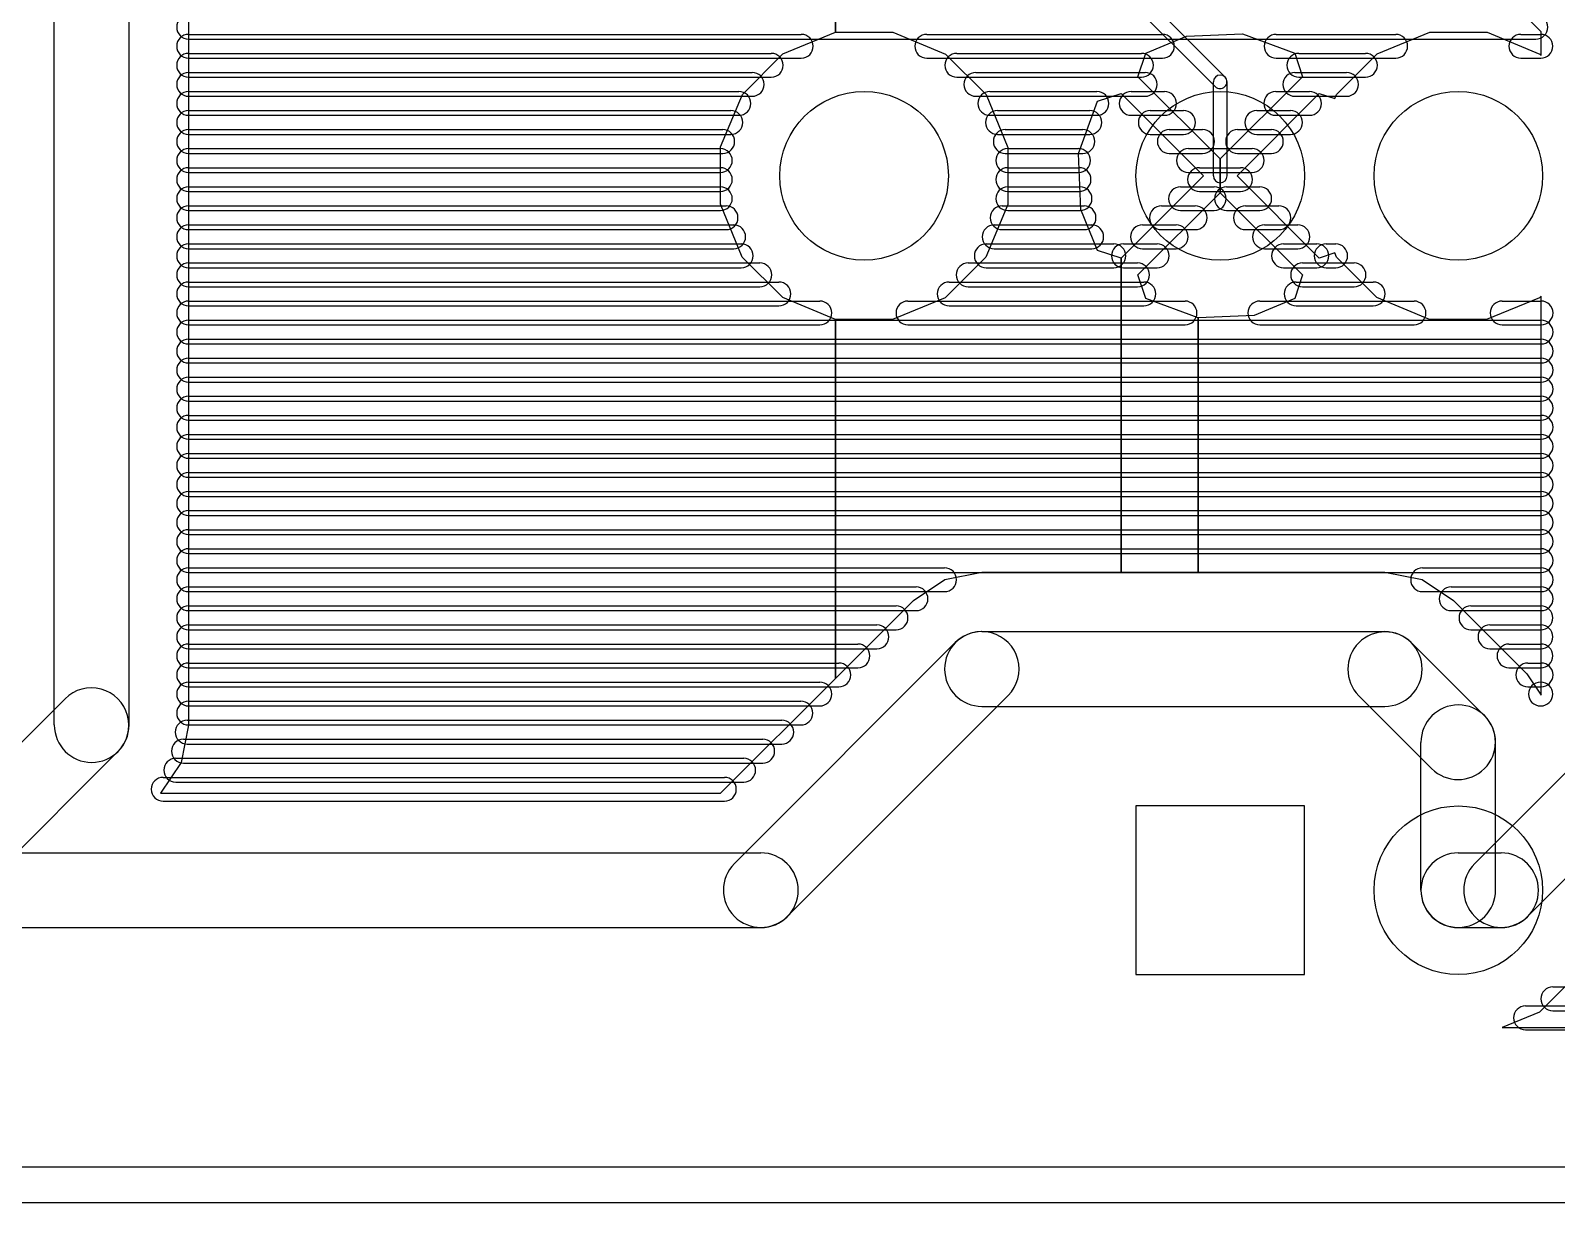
# Model space of a CAD drawing. Extents: x 25909 to 94169, y 14485 to 72115.
# Drawn here: x 83089 to 89500, y 14485 to 19406 of the extents above; entities that cross this region are included whole.
import ezdxf

# ---------------------------------------------------------------- set-up
doc = ezdxf.new("R2010")
doc.units = 0
doc.layers.add('BLACK', color=1, linetype='CONTINUOUS')

msp = doc.modelspace()

# ---------------------------------------------------------------- linework, layer by layer
at = {"layer": 'BLACK'}
for p, q in [((86470, 19399), (86470, 22720)), ((86470, 22720), (86470, 19399)), ((88106, 19212), (87541, 19777)), ((88065, 19171), (87500, 19736)), ((89435, 19400), (89114, 19720)), ((83189, 16490), (83189, 19568)), ((83503, 16490), (83503, 19568)), ((83753, 19568), (83753, 16489)), ((83753, 19390), (86327, 19390)), ((83753, 19390), (86327, 19390)), ((83753, 19370), (89413, 19370)), ((83753, 19370), (89413, 19370)), ((86250, 19308), (86470, 19399)), ((86470, 19399), (86712, 19399)), ((86712, 19399), (86933, 19307)), ((86854, 19390), (87844, 19390)), ((86854, 19390), (87844, 19390)), ((87774, 19311), (87945, 19382)), ((87945, 19382), (88180, 19392)), ((88180, 19392), (88400, 19311)), ((88322, 19390), (88824, 19390)), ((88322, 19390), (88824, 19390)), ((88746, 19308), (88968, 19399)), ((88968, 19399), (89208, 19399)), ((89208, 19399), (89429, 19307)), ((89350, 19390), (89434, 19390)), ((89350, 19390), (89434, 19390)), ((89435, 19301), (89435, 19400)), ((83753, 19310), (86201, 19310)), ((83753, 19310), (86201, 19310)), ((86080, 19138), (86250, 19308)), ((86933, 19307), (87103, 19137)), ((86980, 19310), (87756, 19310)), ((86980, 19310), (87756, 19310)), ((87741, 19212), (87774, 19311)), ((88400, 19311), (88433, 19212)), ((88417, 19310), (88697, 19310)), ((88417, 19310), (88697, 19310)), ((88576, 19138), (88746, 19308)), ((89429, 19307), (89435, 19301)), ((83753, 19290), (86327, 19290)), ((83753, 19290), (86327, 19290)), ((86854, 19290), (87844, 19290)), ((86854, 19290), (87844, 19290)), ((88322, 19290), (88824, 19290)), ((88322, 19290), (88824, 19290)), ((89350, 19290), (89434, 19290)), ((89350, 19290), (89434, 19290)), ((83753, 19230), (86121, 19230)), ((83753, 19230), (86121, 19230)), ((83753, 19210), (86201, 19210)), ((83753, 19210), (86201, 19210)), ((86980, 19210), (87756, 19210)), ((86980, 19210), (87756, 19210)), ((87060, 19230), (87772, 19230)), ((87060, 19230), (87772, 19230)), ((88087, 18867), (87741, 19212)), ((88058, 18796), (88058, 19190)), ((88433, 19212), (88087, 18867)), ((88116, 18796), (88116, 19190)), ((88400, 19230), (88618, 19230)), ((88400, 19230), (88618, 19230)), ((88417, 19210), (88697, 19210)), ((88417, 19210), (88697, 19210)), ((83753, 19150), (86065, 19150)), ((83753, 19150), (86065, 19150)), ((83753, 19130), (86121, 19130)), ((83753, 19130), (86121, 19130)), ((85988, 18917), (86080, 19138)), ((87060, 19130), (87772, 19130)), ((87060, 19130), (87772, 19130)), ((87103, 19137), (87194, 18915)), ((87119, 19150), (87569, 19150)), ((87119, 19150), (87569, 19150)), ((87491, 18889), (87572, 19109)), ((87572, 19109), (87671, 19142)), ((87671, 19142), (88016, 18796)), ((87713, 19150), (87853, 19150)), ((87713, 19150), (87853, 19150)), ((88158, 18796), (88503, 19142)), ((88320, 19150), (88462, 19150)), ((88320, 19150), (88462, 19150)), ((88400, 19130), (88618, 19130)), ((88400, 19130), (88618, 19130)), ((88503, 19142), (88568, 19121)), ((88568, 19121), (88576, 19138)), ((83753, 19070), (86031, 19070)), ((83753, 19070), (86031, 19070)), ((83753, 19050), (86065, 19050)), ((83753, 19050), (86065, 19050)), ((87119, 19050), (87569, 19050)), ((87119, 19050), (87569, 19050)), ((87151, 19070), (87539, 19070)), ((87151, 19070), (87539, 19070)), ((87713, 19050), (87853, 19050)), ((87713, 19050), (87853, 19050)), ((87793, 19070), (87933, 19070)), ((87793, 19070), (87933, 19070)), ((88240, 19070), (88382, 19070)), ((88240, 19070), (88382, 19070)), ((88320, 19050), (88462, 19050)), ((88320, 19050), (88462, 19050)), ((83753, 18990), (85997, 18990)), ((83753, 18990), (85997, 18990)), ((87184, 18990), (87510, 18990)), ((87184, 18990), (87510, 18990)), ((87873, 18990), (88013, 18990)), ((87873, 18990), (88013, 18990)), ((88160, 18990), (88302, 18990)), ((88160, 18990), (88302, 18990)), ((83753, 18970), (86031, 18970)), ((83753, 18970), (86031, 18970)), ((85988, 18677), (85988, 18917)), ((87151, 18970), (87539, 18970)), ((87151, 18970), (87539, 18970)), ((87194, 18915), (87194, 18675)), ((87793, 18970), (87933, 18970)), ((87793, 18970), (87933, 18970)), ((88240, 18970), (88382, 18970)), ((88240, 18970), (88382, 18970)), ((83753, 18910), (85987, 18910)), ((83753, 18910), (85987, 18910)), ((83753, 18890), (85997, 18890)), ((83753, 18890), (85997, 18890)), ((87184, 18890), (87510, 18890)), ((87184, 18890), (87510, 18890)), ((87194, 18910), (87492, 18910)), ((87194, 18910), (87492, 18910)), ((87501, 18654), (87491, 18889)), ((87873, 18890), (88013, 18890)), ((87873, 18890), (88013, 18890)), ((87953, 18910), (88221, 18910)), ((87953, 18910), (88221, 18910)), ((88087, 18725), (88087, 18867)), ((88087, 18867), (88087, 18725)), ((88160, 18890), (88302, 18890)), ((88160, 18890), (88302, 18890)), ((83753, 18830), (85987, 18830)), ((83753, 18830), (85987, 18830)), ((83753, 18810), (85987, 18810)), ((83753, 18810), (85987, 18810)), ((87194, 18830), (87494, 18830)), ((87194, 18830), (87494, 18830)), ((87194, 18810), (87492, 18810)), ((87194, 18810), (87492, 18810)), ((88016, 18796), (87671, 18450)), ((87953, 18810), (88221, 18810)), ((87953, 18810), (88221, 18810)), ((88000, 18830), (88172, 18830)), ((88000, 18830), (88172, 18830)), ((88503, 18450), (88158, 18796)), ((83753, 18750), (85987, 18750)), ((83753, 18750), (85987, 18750)), ((83753, 18730), (85987, 18730)), ((83753, 18730), (85987, 18730)), ((87194, 18750), (87498, 18750)), ((87194, 18750), (87498, 18750)), ((87194, 18730), (87494, 18730)), ((87194, 18730), (87494, 18730)), ((87741, 18380), (88087, 18725)), ((87920, 18750), (88062, 18750)), ((87920, 18750), (88062, 18750)), ((88000, 18730), (88172, 18730)), ((88000, 18730), (88172, 18730)), ((88087, 18725), (88433, 18380)), ((88113, 18750), (88253, 18750)), ((88113, 18750), (88253, 18750)), ((83753, 18670), (86011, 18670)), ((83753, 18670), (86011, 18670)), ((86079, 18455), (85988, 18677)), ((87194, 18675), (87102, 18454)), ((87171, 18670), (87515, 18670)), ((87171, 18670), (87515, 18670)), ((87840, 18670), (87982, 18670)), ((87840, 18670), (87982, 18670)), ((88193, 18670), (88333, 18670)), ((88193, 18670), (88333, 18670)), ((83753, 18650), (85987, 18650)), ((83753, 18650), (85987, 18650)), ((87194, 18650), (87498, 18650)), ((87194, 18650), (87498, 18650)), ((87572, 18483), (87501, 18654)), ((87920, 18650), (88062, 18650)), ((87920, 18650), (88062, 18650)), ((88113, 18650), (88253, 18650)), ((88113, 18650), (88253, 18650)), ((83753, 18590), (86043, 18590)), ((83753, 18590), (86043, 18590)), ((83753, 18570), (86011, 18570)), ((83753, 18570), (86011, 18570)), ((87137, 18590), (87547, 18590)), ((87137, 18590), (87547, 18590)), ((87171, 18570), (87515, 18570)), ((87171, 18570), (87515, 18570)), ((87760, 18590), (87902, 18590)), ((87760, 18590), (87902, 18590)), ((87840, 18570), (87982, 18570)), ((87840, 18570), (87982, 18570)), ((88193, 18570), (88333, 18570)), ((88193, 18570), (88333, 18570)), ((88273, 18590), (88413, 18590)), ((88273, 18590), (88413, 18590)), ((83753, 18510), (86075, 18510)), ((83753, 18510), (86075, 18510)), ((83753, 18490), (86043, 18490)), ((83753, 18490), (86043, 18490)), ((87104, 18510), (87640, 18510)), ((87104, 18510), (87640, 18510)), ((87137, 18490), (87547, 18490)), ((87137, 18490), (87547, 18490)), ((87671, 18450), (87572, 18483)), ((87680, 18510), (87822, 18510)), ((87680, 18510), (87822, 18510)), ((87760, 18490), (87902, 18490)), ((87760, 18490), (87902, 18490)), ((88273, 18490), (88413, 18490)), ((88273, 18490), (88413, 18490)), ((88353, 18510), (88493, 18510)), ((88353, 18510), (88493, 18510)), ((88568, 18472), (88503, 18450)), ((88532, 18510), (88572, 18510)), ((88532, 18510), (88572, 18510)), ((88575, 18455), (88568, 18472)), ((83753, 18430), (86153, 18430)), ((83753, 18430), (86153, 18430)), ((83753, 18410), (86075, 18410)), ((83753, 18410), (86075, 18410)), ((86249, 18285), (86079, 18455)), ((87102, 18454), (86932, 18284)), ((87028, 18430), (87740, 18430)), ((87028, 18430), (87740, 18430)), ((87104, 18410), (87640, 18410)), ((87104, 18410), (87640, 18410)), ((87671, 17132), (87671, 18450)), ((87671, 18450), (87671, 17132)), ((87680, 18410), (87822, 18410)), ((87680, 18410), (87822, 18410)), ((88353, 18410), (88493, 18410)), ((88353, 18410), (88493, 18410)), ((88433, 18430), (88649, 18430)), ((88433, 18430), (88649, 18430)), ((88532, 18410), (88572, 18410)), ((88532, 18410), (88572, 18410)), ((88745, 18285), (88575, 18455)), ((83753, 18350), (86233, 18350)), ((83753, 18350), (86233, 18350)), ((86948, 18350), (87766, 18350)), ((86948, 18350), (87766, 18350)), ((87774, 18281), (87741, 18380)), ((88433, 18380), (88400, 18281)), ((88406, 18350), (88730, 18350)), ((88406, 18350), (88730, 18350)), ((83753, 18330), (86153, 18330)), ((83753, 18330), (86153, 18330)), ((83753, 18270), (86405, 18270)), ((83753, 18270), (86405, 18270)), ((86470, 18193), (86249, 18285)), ((86932, 18284), (86710, 18193)), ((86775, 18270), (87939, 18270)), ((86775, 18270), (87939, 18270)), ((87028, 18330), (87740, 18330)), ((87028, 18330), (87740, 18330)), ((87994, 18200), (87774, 18281)), ((88400, 18281), (88229, 18210)), ((88253, 18270), (88901, 18270)), ((88253, 18270), (88901, 18270)), ((88433, 18330), (88649, 18330)), ((88433, 18330), (88649, 18330)), ((88966, 18193), (88745, 18285)), ((89428, 18284), (89206, 18193)), ((89271, 18270), (89435, 18270)), ((89271, 18270), (89435, 18270)), ((89435, 18291), (89428, 18284)), ((89435, 16615), (89435, 18291)), ((83753, 18250), (86233, 18250)), ((83753, 18250), (86233, 18250)), ((86948, 18250), (87766, 18250)), ((86948, 18250), (87766, 18250)), ((88229, 18210), (87994, 18200)), ((88406, 18250), (88730, 18250)), ((88406, 18250), (88730, 18250)), ((83753, 18190), (89435, 18190)), ((83753, 18190), (89435, 18190)), ((83753, 18170), (86405, 18170)), ((83753, 18170), (86405, 18170)), ((86470, 16685), (86470, 18193)), ((86710, 18193), (86470, 18193)), ((86470, 18193), (86470, 16685)), ((86775, 18170), (87939, 18170)), ((86775, 18170), (87939, 18170)), ((87994, 17132), (87994, 18200)), ((87994, 18200), (87994, 17132)), ((88253, 18170), (88901, 18170)), ((88253, 18170), (88901, 18170)), ((89206, 18193), (88966, 18193)), ((89271, 18170), (89435, 18170)), ((89271, 18170), (89435, 18170)), ((83753, 18110), (89435, 18110)), ((83753, 18110), (89435, 18110)), ((83753, 18090), (89435, 18090)), ((83753, 18090), (89435, 18090)), ((83753, 18030), (89435, 18030)), ((83753, 18030), (89435, 18030)), ((83753, 18010), (89435, 18010)), ((83753, 18010), (89435, 18010)), ((83753, 17950), (89435, 17950)), ((83753, 17950), (89435, 17950)), ((83753, 17930), (89435, 17930)), ((83753, 17930), (89435, 17930)), ((83753, 17870), (89435, 17870)), ((83753, 17870), (89435, 17870)), ((83753, 17850), (89435, 17850)), ((83753, 17850), (89435, 17850)), ((83753, 17790), (89435, 17790)), ((83753, 17790), (89435, 17790)), ((83753, 17770), (89435, 17770)), ((83753, 17770), (89435, 17770)), ((83753, 17710), (89435, 17710)), ((83753, 17710), (89435, 17710)), ((83753, 17690), (89435, 17690)), ((83753, 17690), (89435, 17690)), ((83753, 17630), (89435, 17630)), ((83753, 17630), (89435, 17630)), ((83753, 17610), (89435, 17610)), ((83753, 17610), (89435, 17610)), ((83753, 17550), (89435, 17550)), ((83753, 17550), (89435, 17550)), ((83753, 17530), (89435, 17530)), ((83753, 17530), (89435, 17530)), ((83753, 17470), (89435, 17470)), ((83753, 17470), (89435, 17470)), ((83753, 17450), (89435, 17450)), ((83753, 17450), (89435, 17450)), ((83753, 17390), (89435, 17390)), ((83753, 17390), (89435, 17390)), ((83753, 17370), (89435, 17370)), ((83753, 17370), (89435, 17370)), ((83753, 17310), (89435, 17310)), ((83753, 17310), (89435, 17310)), ((83753, 17290), (89435, 17290)), ((83753, 17290), (89435, 17290)), ((83753, 17230), (89435, 17230)), ((83753, 17230), (89435, 17230)), ((83753, 17210), (89435, 17210)), ((83753, 17210), (89435, 17210)), ((83753, 17150), (86929, 17150)), ((83753, 17150), (86929, 17150)), ((83753, 17130), (89435, 17130)), ((83753, 17130), (89435, 17130)), ((86930, 17101), (87085, 17132)), ((87085, 17132), (87671, 17132)), ((87671, 17132), (87994, 17132)), ((87994, 17132), (88779, 17132)), ((88779, 17132), (88935, 17101)), ((88937, 17150), (89435, 17150)), ((88937, 17150), (89435, 17150)), ((83753, 17070), (86809, 17070)), ((83753, 17070), (86809, 17070)), ((86798, 17013), (86930, 17101)), ((88935, 17101), (89067, 17013)), ((89057, 17070), (89435, 17070)), ((89057, 17070), (89435, 17070)), ((83753, 17050), (86929, 17050)), ((83753, 17050), (86929, 17050)), ((83753, 16990), (86725, 16990)), ((83753, 16990), (86725, 16990)), ((86470, 16685), (86798, 17013)), ((88937, 17050), (89435, 17050)), ((88937, 17050), (89435, 17050)), ((89067, 17013), (89372, 16707)), ((89140, 16990), (89434, 16990)), ((89140, 16990), (89434, 16990)), ((83753, 16970), (86809, 16970)), ((83753, 16970), (86809, 16970)), ((89057, 16970), (89435, 16970)), ((89057, 16970), (89435, 16970)), ((83753, 16910), (86645, 16910)), ((83753, 16910), (86645, 16910)), ((83753, 16890), (86725, 16890)), ((83753, 16890), (86725, 16890)), ((87086, 16882), (88778, 16882)), ((89140, 16890), (89434, 16890)), ((89140, 16890), (89434, 16890)), ((89220, 16910), (89434, 16910)), ((89220, 16910), (89434, 16910)), ((83753, 16830), (86565, 16830)), ((83753, 16830), (86565, 16830)), ((83753, 16810), (86645, 16810)), ((83753, 16810), (86645, 16810)), ((86046, 15908), (86974, 16836)), ((88891, 16835), (89197, 16529)), ((89220, 16810), (89434, 16810)), ((89220, 16810), (89434, 16810)), ((89300, 16830), (89434, 16830)), ((89300, 16830), (89434, 16830)), ((83753, 16750), (86485, 16750)), ((83753, 16750), (86485, 16750)), ((89379, 16750), (89435, 16750)), ((89379, 16750), (89435, 16750)), ((83753, 16730), (86565, 16730)), ((83753, 16730), (86565, 16730)), ((83753, 16670), (86405, 16670)), ((83753, 16670), (86405, 16670)), ((85988, 16203), (86470, 16685)), ((89300, 16730), (89434, 16730)), ((89300, 16730), (89434, 16730)), ((89372, 16707), (89375, 16705)), ((89375, 16705), (89435, 16615)), ((89432, 16670), (89434, 16670)), ((89432, 16670), (89434, 16670)), ((83753, 16650), (86485, 16650)), ((83753, 16650), (86485, 16650)), ((86268, 15686), (87196, 16614)), ((88669, 16613), (88975, 16307)), ((89379, 16650), (89435, 16650)), ((89379, 16650), (89435, 16650)), ((82542, 15908), (83234, 16600)), ((83753, 16590), (86325, 16590)), ((83753, 16590), (86325, 16590)), ((83753, 16570), (86405, 16570)), ((83753, 16570), (86405, 16570)), ((87086, 16568), (88778, 16568)), ((89432, 16570), (89434, 16570)), ((89432, 16570), (89434, 16570)), ((83753, 16489), (83722, 16333)), ((83747, 16510), (86245, 16510)), ((83747, 16510), (86245, 16510)), ((83753, 16490), (86325, 16490)), ((83753, 16490), (86325, 16490)), ((89156, 15908), (89730, 16482)), ((83731, 16430), (86165, 16430)), ((83731, 16430), (86165, 16430)), ((88930, 15797), (88930, 16417)), ((89244, 15797), (89244, 16417)), ((82764, 15686), (83456, 16378)), ((83699, 16350), (86085, 16350)), ((83699, 16350), (86085, 16350)), ((83747, 16410), (86245, 16410)), ((83747, 16410), (86245, 16410)), ((83722, 16333), (83635, 16203)), ((83731, 16330), (86165, 16330)), ((83731, 16330), (86165, 16330)), ((83646, 16270), (86004, 16270)), ((83646, 16270), (86004, 16270)), ((83699, 16250), (86085, 16250)), ((83699, 16250), (86085, 16250)), ((89378, 15686), (89952, 16260)), ((83635, 16203), (85988, 16203)), ((83646, 16170), (86004, 16170)), ((83646, 16170), (86004, 16170)), ((88441, 16150), (87733, 16150)), ((87733, 16150), (87733, 15442)), ((88441, 15442), (88441, 16150)), ((82591, 15953), (86157, 15953)), ((89087, 15953), (89267, 15953)), ((82591, 15639), (86157, 15639)), ((89087, 15639), (89267, 15639)), ((89598, 15454), (89428, 15284)), ((87733, 15442), (88441, 15442)), ((89484, 15390), (92598, 15390)), ((89484, 15390), (92598, 15390)), ((89428, 15284), (89271, 15220)), ((89369, 15310), (92519, 15310)), ((89369, 15310), (92519, 15310)), ((89484, 15290), (92598, 15290)), ((89484, 15290), (92598, 15290)), ((89271, 15220), (92479, 15220)), ((89369, 15210), (92519, 15210)), ((89369, 15210), (92519, 15210)), ((26378, 14635), (94094, 14635)), ((26378, 14485), (94094, 14485))]:
    msp.add_line(p, q, dxfattribs=at)
for centre in [(86591, 18796), (88087, 18796), (89087, 18796), (89087, 15796)]:
    msp.add_circle(centre, 354, dxfattribs=at)
for centre, radius, start, end in [((83753, 19420), 50, 90, 270), ((83753, 19420), 50, 90, 270), ((89413, 19420), 50, 270, 450), ((89413, 19420), 50, 270, 450), ((83753, 19340), 50, 90, 270), ((83753, 19340), 50, 90, 270), ((86327, 19340), 50, 270, 450), ((86327, 19340), 50, 270, 450), ((86854, 19340), 50, 90, 270), ((86854, 19340), 50, 90, 270), ((87844, 19340), 50, 270, 450), ((87844, 19340), 50, 270, 450), ((88322, 19340), 50, 90, 270), ((88322, 19340), 50, 90, 270), ((88824, 19340), 50, 270, 450), ((88824, 19340), 50, 270, 450), ((89350, 19340), 50, 90, 270), ((89350, 19340), 50, 90, 270), ((89434, 19340), 50, 270, 450), ((89434, 19340), 50, 270, 450), ((83753, 19260), 50, 90, 270), ((83753, 19260), 50, 90, 270), ((86201, 19260), 50, 270, 450), ((86201, 19260), 50, 270, 450), ((86980, 19260), 50, 90, 270), ((86980, 19260), 50, 90, 270), ((87756, 19260), 50, 270, 450), ((87756, 19260), 50, 270, 450), ((88417, 19260), 50, 90, 270), ((88417, 19260), 50, 90, 270), ((88697, 19260), 50, 270, 450), ((88697, 19260), 50, 270, 450), ((83753, 19180), 50, 90, 270), ((83753, 19180), 50, 90, 270), ((86121, 19180), 50, 270, 450), ((86121, 19180), 50, 270, 450), ((87060, 19180), 50, 90, 270), ((87060, 19180), 50, 90, 270), ((87772, 19180), 50, 270, 450), ((87772, 19180), 50, 270, 450), ((88087, 19190), 29, 360, 540), ((88086, 19191), 29, 225, 405), ((88400, 19180), 50, 90, 270), ((88400, 19180), 50, 90, 270), ((88618, 19180), 50, 270, 450), ((88618, 19180), 50, 270, 450), ((83753, 19100), 50, 90, 270), ((83753, 19100), 50, 90, 270), ((86065, 19100), 50, 270, 450), ((86065, 19100), 50, 270, 450), ((87119, 19100), 50, 90, 270), ((87119, 19100), 50, 90, 270), ((87569, 19100), 50, 270, 450), ((87569, 19100), 50, 270, 450), ((87713, 19100), 50, 90, 270), ((87713, 19100), 50, 90, 270), ((87853, 19100), 50, 270, 450), ((87853, 19100), 50, 270, 450), ((88320, 19100), 50, 90, 270), ((88320, 19100), 50, 90, 270), ((88462, 19100), 50, 270, 450), ((88462, 19100), 50, 270, 450), ((83753, 19020), 50, 90, 270), ((83753, 19020), 50, 90, 270), ((86031, 19020), 50, 270, 450), ((86031, 19020), 50, 270, 450), ((87151, 19020), 50, 90, 270), ((87151, 19020), 50, 90, 270), ((87539, 19020), 50, 270, 450), ((87539, 19020), 50, 270, 450), ((87793, 19020), 50, 90, 270), ((87793, 19020), 50, 90, 270), ((87933, 19020), 50, 270, 450), ((87933, 19020), 50, 270, 450), ((88240, 19020), 50, 90, 270), ((88240, 19020), 50, 90, 270), ((88382, 19020), 50, 270, 450), ((88382, 19020), 50, 270, 450), ((83753, 18940), 50, 90, 270), ((83753, 18940), 50, 90, 270), ((85997, 18940), 50, 270, 450), ((85997, 18940), 50, 270, 450), ((87184, 18940), 50, 90, 270), ((87184, 18940), 50, 90, 270), ((87510, 18940), 50, 270, 450), ((87510, 18940), 50, 270, 450), ((87873, 18940), 50, 90, 270), ((87873, 18940), 50, 90, 270), ((88013, 18940), 50, 270, 450), ((88013, 18940), 50, 270, 450), ((88160, 18940), 50, 90, 270), ((88160, 18940), 50, 90, 270), ((88302, 18940), 50, 270, 450), ((88302, 18940), 50, 270, 450), ((83753, 18860), 50, 90, 270), ((83753, 18860), 50, 90, 270), ((85987, 18860), 50, 270, 450), ((85987, 18860), 50, 270, 450), ((87194, 18860), 50, 90, 270), ((87194, 18860), 50, 90, 270), ((87492, 18860), 50, 270, 450), ((87492, 18860), 50, 270, 450), ((87953, 18860), 50, 90, 270), ((87953, 18860), 50, 90, 270), ((88221, 18860), 50, 270, 450), ((88221, 18860), 50, 270, 450), ((83753, 18780), 50, 90, 270), ((83753, 18780), 50, 90, 270), ((85987, 18780), 50, 270, 450), ((85987, 18780), 50, 270, 450), ((87194, 18780), 50, 90, 270), ((87194, 18780), 50, 90, 270), ((87494, 18780), 50, 270, 450), ((87494, 18780), 50, 270, 450), ((88000, 18780), 50, 90, 270), ((88000, 18780), 50, 90, 270), ((88087, 18796), 29, 180, 360), ((88172, 18780), 50, 270, 450), ((88172, 18780), 50, 270, 450), ((83753, 18700), 50, 90, 270), ((83753, 18700), 50, 90, 270), ((85987, 18700), 50, 270, 450), ((85987, 18700), 50, 270, 450), ((87194, 18700), 50, 90, 270), ((87194, 18700), 50, 90, 270), ((87498, 18700), 50, 270, 450), ((87498, 18700), 50, 270, 450), ((87920, 18700), 50, 90, 270), ((87920, 18700), 50, 90, 270), ((88062, 18700), 50, 270, 450), ((88062, 18700), 50, 270, 450), ((88113, 18700), 50, 90, 270), ((88113, 18700), 50, 90, 270), ((88253, 18700), 50, 270, 450), ((88253, 18700), 50, 270, 450), ((83753, 18620), 50, 90, 270), ((83753, 18620), 50, 90, 270), ((86011, 18620), 50, 270, 450), ((86011, 18620), 50, 270, 450), ((87171, 18620), 50, 90, 270), ((87171, 18620), 50, 90, 270), ((87515, 18620), 50, 270, 450), ((87515, 18620), 50, 270, 450), ((87840, 18620), 50, 90, 270), ((87840, 18620), 50, 90, 270), ((87982, 18620), 50, 270, 450), ((87982, 18620), 50, 270, 450), ((88193, 18620), 50, 90, 270), ((88193, 18620), 50, 90, 270), ((88333, 18620), 50, 270, 450), ((88333, 18620), 50, 270, 450), ((83753, 18540), 50, 90, 270), ((83753, 18540), 50, 90, 270), ((86043, 18540), 50, 270, 450), ((86043, 18540), 50, 270, 450), ((87137, 18540), 50, 90, 270), ((87137, 18540), 50, 90, 270), ((87547, 18540), 50, 270, 450), ((87547, 18540), 50, 270, 450), ((87760, 18540), 50, 90, 270), ((87760, 18540), 50, 90, 270), ((87902, 18540), 50, 270, 450), ((87902, 18540), 50, 270, 450), ((88273, 18540), 50, 90, 270), ((88273, 18540), 50, 90, 270), ((88413, 18540), 50, 270, 450), ((88413, 18540), 50, 270, 450), ((83753, 18460), 50, 90, 270), ((83753, 18460), 50, 90, 270), ((86075, 18460), 50, 270, 450), ((86075, 18460), 50, 270, 450), ((87104, 18460), 50, 90, 270), ((87104, 18460), 50, 90, 270), ((87680, 18460), 50, 90, 270), ((87680, 18460), 50, 90, 270), ((87640, 18460), 50, 270, 450), ((87640, 18460), 50, 270, 450), ((87822, 18460), 50, 270, 450), ((87822, 18460), 50, 270, 450), ((88353, 18460), 50, 90, 270), ((88353, 18460), 50, 90, 270), ((88532, 18460), 50, 90, 270), ((88532, 18460), 50, 90, 270), ((88493, 18460), 50, 270, 450), ((88493, 18460), 50, 270, 450), ((88572, 18460), 50, 270, 450), ((88572, 18460), 50, 270, 450), ((83753, 18380), 50, 90, 270), ((83753, 18380), 50, 90, 270), ((86153, 18380), 50, 270, 450), ((86153, 18380), 50, 270, 450), ((87028, 18380), 50, 90, 270), ((87028, 18380), 50, 90, 270), ((87740, 18380), 50, 270, 450), ((87740, 18380), 50, 270, 450), ((88433, 18380), 50, 90, 270), ((88433, 18380), 50, 90, 270), ((88649, 18380), 50, 270, 450), ((88649, 18380), 50, 270, 450), ((83753, 18300), 50, 90, 270), ((83753, 18300), 50, 90, 270), ((86233, 18300), 50, 270, 450), ((86233, 18300), 50, 270, 450), ((86948, 18300), 50, 90, 270), ((86948, 18300), 50, 90, 270), ((87766, 18300), 50, 270, 450), ((87766, 18300), 50, 270, 450), ((88406, 18300), 50, 90, 270), ((88406, 18300), 50, 90, 270), ((88730, 18300), 50, 270, 450), ((88730, 18300), 50, 270, 450), ((83753, 18220), 50, 90, 270), ((83753, 18220), 50, 90, 270), ((86405, 18220), 50, 270, 450), ((86405, 18220), 50, 270, 450), ((86775, 18220), 50, 90, 270), ((86775, 18220), 50, 90, 270), ((87939, 18220), 50, 270, 450), ((87939, 18220), 50, 270, 450), ((88253, 18220), 50, 90, 270), ((88253, 18220), 50, 90, 270), ((88901, 18220), 50, 270, 450), ((88901, 18220), 50, 270, 450), ((89271, 18220), 50, 90, 270), ((89271, 18220), 50, 90, 270), ((89435, 18220), 50, 270, 450), ((89435, 18220), 50, 270, 450), ((83753, 18140), 50, 90, 270), ((83753, 18140), 50, 90, 270), ((89435, 18140), 50, 270, 450), ((89435, 18140), 50, 270, 450), ((83753, 18060), 50, 90, 270), ((83753, 18060), 50, 90, 270), ((89435, 18060), 50, 270, 450), ((89435, 18060), 50, 270, 450), ((83753, 17980), 50, 90, 270), ((83753, 17980), 50, 90, 270), ((89435, 17980), 50, 270, 450), ((89435, 17980), 50, 270, 450), ((83753, 17900), 50, 90, 270), ((83753, 17900), 50, 90, 270), ((89435, 17900), 50, 270, 450), ((89435, 17900), 50, 270, 450), ((83753, 17820), 50, 90, 270), ((83753, 17820), 50, 90, 270), ((89435, 17820), 50, 270, 450), ((89435, 17820), 50, 270, 450), ((83753, 17740), 50, 90, 270), ((83753, 17740), 50, 90, 270), ((89435, 17740), 50, 270, 450), ((89435, 17740), 50, 270, 450), ((83753, 17660), 50, 90, 270), ((83753, 17660), 50, 90, 270), ((89435, 17660), 50, 270, 450), ((89435, 17660), 50, 270, 450), ((83753, 17580), 50, 90, 270), ((83753, 17580), 50, 90, 270), ((89435, 17580), 50, 270, 450), ((89435, 17580), 50, 270, 450), ((83753, 17500), 50, 90, 270), ((83753, 17500), 50, 90, 270), ((89435, 17500), 50, 270, 450), ((89435, 17500), 50, 270, 450), ((83753, 17420), 50, 90, 270), ((83753, 17420), 50, 90, 270), ((89435, 17420), 50, 270, 450), ((89435, 17420), 50, 270, 450), ((83753, 17340), 50, 90, 270), ((83753, 17340), 50, 90, 270), ((89435, 17340), 50, 270, 450), ((89435, 17340), 50, 270, 450), ((83753, 17260), 50, 90, 270), ((83753, 17260), 50, 90, 270), ((89435, 17260), 50, 270, 450), ((89435, 17260), 50, 270, 450), ((83753, 17180), 50, 90, 270), ((83753, 17180), 50, 90, 270), ((89435, 17180), 50, 270, 450), ((89435, 17180), 50, 270, 450), ((83753, 17100), 50, 90, 270), ((83753, 17100), 50, 90, 270), ((86929, 17100), 50, 270, 450), ((86929, 17100), 50, 270, 450), ((88937, 17100), 50, 90, 270), ((88937, 17100), 50, 90, 270), ((89435, 17100), 50, 270, 450), ((89435, 17100), 50, 270, 450), ((83753, 17020), 50, 90, 270), ((83753, 17020), 50, 90, 270), ((86809, 17020), 50, 270, 450), ((86809, 17020), 50, 270, 450), ((89057, 17020), 50, 90, 270), ((89057, 17020), 50, 90, 270), ((89435, 17020), 50, 270, 450), ((89435, 17020), 50, 270, 450), ((83753, 16940), 50, 90, 270), ((83753, 16940), 50, 90, 270), ((86725, 16940), 50, 270, 450), ((86725, 16940), 50, 270, 450), ((89140, 16940), 50, 90, 270), ((89140, 16940), 50, 90, 270), ((89434, 16940), 50, 270, 450), ((89434, 16940), 50, 270, 450), ((83753, 16860), 50, 90, 270), ((83753, 16860), 50, 90, 270), ((86645, 16860), 50, 270, 450), ((86645, 16860), 50, 270, 450), ((87086, 16725), 157, 90, 270), ((87085, 16725), 157, 315, 495), ((88780, 16724), 157, 45, 225), ((88778, 16725), 157, 270, 450), ((89220, 16860), 50, 90, 270), ((89220, 16860), 50, 90, 270), ((89434, 16860), 50, 270, 450), ((89434, 16860), 50, 270, 450), ((83753, 16780), 50, 90, 270), ((83753, 16780), 50, 90, 270), ((86565, 16780), 50, 270, 450), ((86565, 16780), 50, 270, 450), ((89300, 16780), 50, 90, 270), ((89300, 16780), 50, 90, 270), ((89434, 16780), 50, 270, 450), ((89434, 16780), 50, 270, 450), ((83753, 16700), 50, 90, 270), ((83753, 16700), 50, 90, 270), ((86485, 16700), 50, 270, 450), ((86485, 16700), 50, 270, 450), ((89379, 16700), 50, 90, 270), ((89379, 16700), 50, 90, 270), ((89435, 16700), 50, 270, 450), ((89435, 16700), 50, 270, 450), ((83753, 16620), 50, 90, 270), ((83753, 16620), 50, 90, 270), ((86405, 16620), 50, 270, 450), ((86405, 16620), 50, 270, 450), ((89432, 16620), 50, 90, 270), ((89432, 16620), 50, 90, 270), ((89434, 16620), 50, 270, 450), ((89434, 16620), 50, 270, 450), ((83345, 16489), 157, 315, 495), ((83753, 16540), 50, 90, 270), ((83753, 16540), 50, 90, 270), ((86325, 16540), 50, 270, 450), ((86325, 16540), 50, 270, 450), ((89087, 16417), 157, 360, 540), ((83346, 16490), 157, 180, 360), ((83747, 16460), 50, 90, 270), ((83747, 16460), 50, 90, 270), ((86245, 16460), 50, 270, 450), ((86245, 16460), 50, 270, 450), ((89086, 16418), 157, 225, 405), ((83731, 16380), 50, 90, 270), ((83731, 16380), 50, 90, 270), ((86165, 16380), 50, 270, 450), ((86165, 16380), 50, 270, 450), ((83699, 16300), 50, 90, 270), ((83699, 16300), 50, 90, 270), ((86085, 16300), 50, 270, 450), ((86085, 16300), 50, 270, 450), ((83646, 16220), 50, 90, 270), ((83646, 16220), 50, 90, 270), ((86004, 16220), 50, 270, 450), ((86004, 16220), 50, 270, 450), ((86157, 15797), 157, 135, 315), ((86157, 15796), 157, 270, 450), ((89087, 15796), 157, 90, 270), ((89267, 15797), 157, 135, 315), ((89267, 15796), 157, 270, 450), ((89087, 15797), 157, 180, 360), ((89484, 15340), 50, 90, 270), ((89484, 15340), 50, 90, 270), ((89369, 15260), 50, 90, 270), ((89369, 15260), 50, 90, 270)]:
    msp.add_arc(centre, radius, start, end, dxfattribs=at)

doc.saveas('drawing.dxf')
